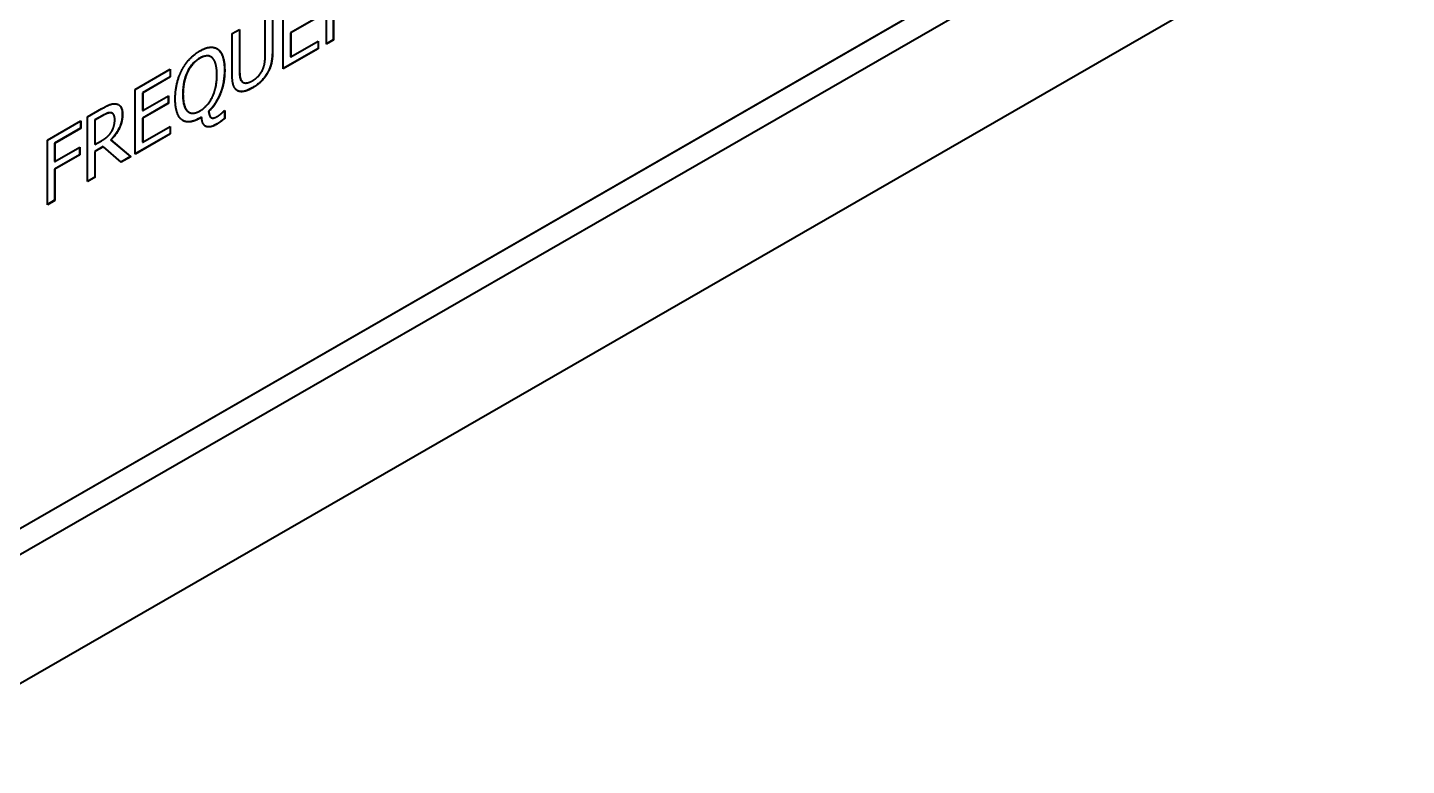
# Model space of a CAD drawing. Header units: inches. Extents: x 6934 to 18973, y 4254 to 7629.
# Drawn here: x 11239.04 to 11273.9, y 6535.79 to 6554.44 of the extents above; entities that cross this region are included whole.
import ezdxf

# ---------------------------------------------------------------- set-up
doc = ezdxf.new("R2010")
doc.units = ezdxf.units.IN
doc.header["$MEASUREMENT"] = 0
doc.layers.add('POWER SUPPLY CASE OUTLINE$0$가시적인 것(ISO)', color=3, linetype='Continuous', lineweight=40, true_color=0x00ff00)
doc.layers.add('POWER SUPPLY CASE OUTLINE$0$가시적인 좁은 것(ISO)', color=3, linetype='Continuous', lineweight=35, true_color=0x00ff00)

msp = doc.modelspace()

# ---------------------------------------------------------------- linework, layer by layer
at = {"layer": 'POWER SUPPLY CASE OUTLINE$0$가시적인 것(ISO)'}
for p, q in [((11195.23, 6516.665), (11267.728, 6558.413)), ((11267.734, 6558.41), (11195.231, 6516.659)), ((11273.904, 6558.045), (11189.051, 6509.182)), ((11194.713, 6515.706), (11268.252, 6558.055)), ((11246.595, 6554.027), (11246.595, 6555.662)), ((11246.765, 6555.541), (11246.765, 6554.131)), ((11246.77, 6555.538), (11246.77, 6554.128)), ((11245.047, 6553.745), (11245.047, 6554.77)), ((11245.229, 6554.875), (11245.229, 6553.861)), ((11245.235, 6554.878), (11245.235, 6553.858)), ((11245.504, 6553.398), (11245.504, 6555.034)), ((11244.211, 6554.289), (11244.399, 6554.397)), ((11244.394, 6554.394), (11244.394, 6553.38)), ((11244.399, 6554.397), (11244.399, 6553.377)), ((11246.336, 6554.684), (11245.686, 6554.31)), ((11246.342, 6554.681), (11245.692, 6554.307)), ((11244.211, 6553.269), (11244.211, 6554.289)), ((11245.686, 6554.31), (11245.686, 6553.703)), ((11245.686, 6554.31), (11245.692, 6554.307)), ((11245.692, 6554.307), (11245.692, 6553.7)), ((11245.692, 6553.7), (11246.389, 6554.101)), ((11246.383, 6554.098), (11246.383, 6553.911)), ((11246.389, 6554.101), (11246.389, 6553.908)), ((11246.765, 6554.131), (11246.595, 6554.033)), ((11246.77, 6554.128), (11246.595, 6554.027)), ((11246.765, 6554.131), (11246.77, 6554.128)), ((11243.67, 6553.707), (11243.676, 6553.703)), ((11246.383, 6553.911), (11245.504, 6553.405)), ((11246.389, 6553.908), (11245.504, 6553.398)), ((11245.686, 6553.703), (11245.692, 6553.7)), ((11246.383, 6553.911), (11246.389, 6553.908)), ((11241.761, 6552.878), (11242.646, 6553.388)), ((11242.64, 6553.384), (11242.64, 6553.197)), ((11242.646, 6553.388), (11242.646, 6553.194)), ((11242.64, 6553.197), (11241.943, 6552.796)), ((11242.646, 6553.194), (11241.949, 6552.793)), ((11242.64, 6553.197), (11242.646, 6553.194)), ((11244.484, 6553.06), (11244.49, 6553.057)), ((11241.761, 6551.243), (11241.761, 6552.878)), ((11241.943, 6552.796), (11241.943, 6552.348)), ((11241.943, 6552.796), (11241.949, 6552.793)), ((11241.949, 6552.793), (11241.949, 6552.345)), ((11241.949, 6552.345), (11242.599, 6552.719)), ((11242.593, 6552.716), (11242.593, 6552.529)), ((11242.599, 6552.719), (11242.599, 6552.526)), ((11244.343, 6552.85), (11244.346, 6552.848)), ((11240.554, 6552.183), (11240.919, 6552.393)), ((11241.178, 6552.277), (11241.184, 6552.273)), ((11242.593, 6552.529), (11241.943, 6552.155)), ((11241.943, 6552.348), (11241.949, 6552.345)), ((11242.599, 6552.526), (11241.949, 6552.152)), ((11242.593, 6552.529), (11242.599, 6552.526)), ((11243.113, 6552.306), (11243.119, 6552.303)), ((11243.615, 6552.329), (11243.621, 6552.326)), ((11244.001, 6552.331), (11244.027, 6552.345)), ((11244.021, 6552.342), (11244.021, 6552.151)), ((11244.027, 6552.345), (11244.027, 6552.148)), ((11239.54, 6551.599), (11240.386, 6552.086)), ((11240.38, 6552.083), (11240.38, 6551.896)), ((11240.386, 6552.086), (11240.386, 6551.893)), ((11240.554, 6550.548), (11240.554, 6552.183)), ((11240.923, 6552.214), (11240.736, 6552.107)), ((11240.736, 6552.107), (11240.736, 6551.492)), ((11240.736, 6552.107), (11240.742, 6552.103)), ((11240.929, 6552.211), (11240.742, 6552.103)), ((11240.742, 6552.103), (11240.742, 6551.488)), ((11241.943, 6552.155), (11241.943, 6551.548)), ((11241.943, 6552.155), (11241.949, 6552.152)), ((11241.949, 6552.152), (11241.949, 6551.545)), ((11241.949, 6551.545), (11242.646, 6551.946)), ((11242.64, 6551.943), (11242.64, 6551.756)), ((11242.646, 6551.946), (11242.646, 6551.753)), ((11243.434, 6552.179), (11243.391, 6552.154)), ((11243.44, 6552.175), (11243.396, 6552.15)), ((11243.434, 6552.179), (11243.44, 6552.175)), ((11243.677, 6552.169), (11243.682, 6552.165)), ((11244.021, 6552.151), (11244.027, 6552.148)), ((11239.54, 6549.964), (11239.54, 6551.599)), ((11240.38, 6551.896), (11239.722, 6551.517)), ((11240.386, 6551.893), (11239.728, 6551.514)), ((11240.38, 6551.896), (11240.386, 6551.893)), ((11240.742, 6551.488), (11240.907, 6551.583)), ((11241.14, 6551.603), (11241.643, 6551.182)), ((11241.14, 6551.603), (11241.146, 6551.6)), ((11241.146, 6551.6), (11241.649, 6551.178)), ((11242.64, 6551.756), (11241.761, 6551.25)), ((11242.646, 6551.753), (11241.761, 6551.243)), ((11242.64, 6551.756), (11242.646, 6551.753)), ((11239.722, 6551.517), (11239.728, 6551.514)), ((11239.722, 6551.517), (11239.722, 6551.056)), ((11240.353, 6551.226), (11239.722, 6550.863)), ((11239.728, 6551.514), (11239.728, 6551.053)), ((11239.728, 6551.053), (11240.358, 6551.416)), ((11240.358, 6551.222), (11239.728, 6550.859)), ((11240.353, 6551.413), (11240.353, 6551.226)), ((11240.353, 6551.226), (11240.358, 6551.222)), ((11240.358, 6551.416), (11240.358, 6551.222)), ((11240.736, 6551.492), (11240.742, 6551.488)), ((11240.952, 6551.434), (11240.736, 6551.31)), ((11240.736, 6551.31), (11240.736, 6550.66)), ((11240.736, 6551.31), (11240.742, 6551.307)), ((11240.958, 6551.431), (11240.742, 6551.307)), ((11240.742, 6551.307), (11240.742, 6550.656)), ((11240.952, 6551.434), (11240.958, 6551.431)), ((11241.405, 6551.038), (11240.958, 6551.431)), ((11241.943, 6551.548), (11241.949, 6551.545)), ((11239.722, 6551.056), (11239.728, 6551.053)), ((11239.722, 6550.863), (11239.728, 6550.859)), ((11239.722, 6550.863), (11239.722, 6550.076)), ((11239.728, 6550.859), (11239.728, 6550.072)), ((11241.643, 6551.182), (11241.4, 6551.042)), ((11241.649, 6551.178), (11241.405, 6551.038)), ((11241.643, 6551.182), (11241.649, 6551.178)), ((11240.736, 6550.66), (11240.554, 6550.555)), ((11240.742, 6550.656), (11240.554, 6550.548)), ((11240.736, 6550.66), (11240.742, 6550.656)), ((11239.722, 6550.076), (11239.54, 6549.971)), ((11239.728, 6550.072), (11239.54, 6549.964)), ((11239.722, 6550.076), (11239.728, 6550.072))]:
    msp.add_line(p, q, dxfattribs=at)
for points, degree in [([(11242.941, 6553.37), (11243.024, 6553.527), (11243.254, 6553.772), (11243.396, 6553.854)], 2), ([(11243.398, 6553.667), (11243.296, 6553.608), (11243.142, 6553.438), (11243.084, 6553.316)], 2), ([(11243.396, 6553.854), (11243.541, 6553.937), (11243.772, 6553.954), (11243.853, 6553.894)], 2), ([(11243.71, 6553.677), (11243.654, 6553.73), (11243.496, 6553.724), (11243.398, 6553.667)], 2), ([(11243.826, 6553.248), (11243.826, 6553.411), (11243.765, 6553.627), (11243.71, 6553.677)], 2), ([(11243.824, 6553.913), (11243.832, 6553.908), (11243.84, 6553.903), (11243.847, 6553.898)], 3), ([(11243.853, 6553.894), (11243.933, 6553.833), (11244.022, 6553.565), (11244.022, 6553.361)], 2), ([(11244.986, 6553.385), (11245.021, 6553.468), (11245.047, 6553.635), (11245.047, 6553.745)], 2), ([(11245.235, 6553.858), (11245.235, 6553.687), (11245.175, 6553.409), (11245.099, 6553.282)], 2), ([(11242.772, 6552.641), (11242.772, 6552.848), (11242.86, 6553.212), (11242.941, 6553.37)], 2), ([(11243.084, 6553.316), (11243.027, 6553.201), (11242.968, 6552.913), (11242.968, 6552.754)], 2), ([(11244.022, 6553.361), (11244.022, 6553.043), (11243.808, 6552.507), (11243.621, 6552.326)], 2), ([(11244.399, 6553.377), (11244.399, 6553.263), (11244.424, 6553.124), (11244.46, 6553.082)], 2), ([(11244.722, 6553.099), (11244.811, 6553.15), (11244.948, 6553.297), (11244.986, 6553.385)], 2), ([(11243.398, 6552.337), (11243.594, 6552.449), (11243.826, 6552.927), (11243.826, 6553.248)], 2), ([(11244.346, 6552.848), (11244.272, 6552.89), (11244.211, 6553.094), (11244.211, 6553.269)], 2), ([(11244.454, 6553.085), (11244.463, 6553.075), (11244.473, 6553.066), (11244.484, 6553.06)], 3), ([(11244.46, 6553.082), (11244.498, 6553.038), (11244.628, 6553.045), (11244.722, 6553.099)], 2), ([(11245.099, 6553.282), (11245.032, 6553.166), (11244.853, 6552.989), (11244.722, 6552.914)], 2), ([(11242.94, 6552.11), (11242.859, 6552.172), (11242.772, 6552.44), (11242.772, 6552.641)], 2), ([(11242.968, 6552.754), (11242.968, 6552.432), (11243.202, 6552.224), (11243.398, 6552.337)], 2), ([(11244.722, 6552.914), (11244.597, 6552.842), (11244.412, 6552.811), (11244.346, 6552.848)], 2), ([(11240.919, 6552.393), (11241.04, 6552.463), (11241.204, 6552.527), (11241.279, 6552.514)], 2), ([(11241.154, 6552.285), (11241.113, 6552.292), (11241.007, 6552.256), (11240.929, 6552.211)], 2), ([(11241.178, 6552.277), (11241.169, 6552.282), (11241.159, 6552.286), (11241.148, 6552.288)], 3), ([(11241.243, 6552.119), (11241.243, 6552.19), (11241.199, 6552.275), (11241.154, 6552.285)], 2), ([(11241.279, 6552.514), (11241.353, 6552.501), (11241.439, 6552.377), (11241.439, 6552.249)], 2), ([(11243.621, 6552.326), (11243.626, 6552.268), (11243.653, 6552.186), (11243.675, 6552.17)], 2), ([(11243.838, 6552.198), (11243.875, 6552.219), (11243.979, 6552.307), (11244.001, 6552.331)], 2), ([(11241.439, 6552.249), (11241.439, 6552.07), (11241.281, 6551.736), (11241.146, 6551.6)], 2), ([(11241.163, 6551.815), (11241.204, 6551.884), (11241.243, 6552.034), (11241.243, 6552.119)], 2), ([(11243.396, 6552.15), (11243.253, 6552.068), (11243.023, 6552.048), (11242.94, 6552.11)], 2), ([(11243.807, 6551.99), (11243.647, 6551.899), (11243.449, 6551.99), (11243.44, 6552.175)], 2), ([(11243.669, 6552.174), (11243.672, 6552.172), (11243.674, 6552.17), (11243.677, 6552.169)], 3), ([(11243.675, 6552.17), (11243.701, 6552.151), (11243.773, 6552.161), (11243.838, 6552.198)], 2), ([(11244.027, 6552.148), (11243.975, 6552.103), (11243.863, 6552.023), (11243.807, 6551.99)], 2), ([(11240.907, 6551.583), (11240.989, 6551.63), (11241.118, 6551.738), (11241.163, 6551.815)], 2)]:
    msp.add_open_spline(points, degree=degree, dxfattribs=at)
for points, knots in [([(11243.392, 6553.67), (11243.355, 6553.649), (11243.317, 6553.623), (11243.239, 6553.556), (11243.208, 6553.522), (11243.144, 6553.442), (11243.108, 6553.383), (11243.078, 6553.32)], [-0.05013354, -0.05013354, -0.05013354, -0.05013354, -0.03915095, -0.03915095, -0.02635267, -0.02635267, 0, 0, 0, 0]), ([(11243.67, 6553.707), (11243.66, 6553.713), (11243.649, 6553.718), (11243.612, 6553.729), (11243.585, 6553.732), (11243.503, 6553.724), (11243.448, 6553.703), (11243.392, 6553.67)], [-0.05452309, -0.05452309, -0.05452309, -0.05452309, -0.04668159, -0.04668159, -0.0298476, -0.0298476, 0, 0, 0, 0]), ([(11243.847, 6553.898), (11243.908, 6553.851), (11243.947, 6553.778), (11244.004, 6553.605), (11244.016, 6553.487), (11244.016, 6553.365)], [-0.09950616, -0.09950616, -0.09950616, -0.09950616, -0.05615759, -0.05615759, 0, 0, 0, 0]), ([(11245.229, 6553.861), (11245.229, 6553.796), (11245.226, 6553.727), (11245.205, 6553.564), (11245.188, 6553.504), (11245.159, 6553.412), (11245.131, 6553.347), (11245.094, 6553.285)], [-0.04603098, -0.04603098, -0.04603098, -0.04603098, -0.03795406, -0.03795406, -0.02712384, -0.02712384, 0, 0, 0, 0]), ([(11243.078, 6553.32), (11243.037, 6553.234), (11243.01, 6553.145), (11242.978, 6552.992), (11242.962, 6552.891), (11242.962, 6552.757)], [-0.13794, -0.13794, -0.13794, -0.13794, -0.0612408, -0.0612408, 0, 0, 0, 0]), ([(11244.016, 6553.365), (11244.016, 6553.275), (11244.01, 6553.179), (11243.979, 6552.996), (11243.957, 6552.909), (11243.899, 6552.749), (11243.858, 6552.652), (11243.742, 6552.468), (11243.682, 6552.394), (11243.615, 6552.329)], [-0.1987013, -0.1987013, -0.1987013, -0.1987013, -0.1363702, -0.1363702, -0.0816912, -0.0816912, -0.0373803, -0.0373803, 0, 0, 0, 0]), ([(11244.394, 6553.38), (11244.394, 6553.273), (11244.402, 6553.219), (11244.416, 6553.149), (11244.431, 6553.113), (11244.454, 6553.085)], [-0.03660059, -0.03660059, -0.03660059, -0.03660059, -0.02245525, -0.02245525, 0, 0, 0, 0]), ([(11245.094, 6553.285), (11245.071, 6553.247), (11245.047, 6553.211), (11244.988, 6553.133), (11244.958, 6553.102), (11244.868, 6553.013), (11244.789, 6552.959), (11244.717, 6552.917)], [-0.06002364, -0.06002364, -0.06002364, -0.06002364, -0.05048049, -0.05048049, -0.03855798, -0.03855798, 0, 0, 0, 0]), ([(11242.962, 6552.757), (11242.962, 6552.687), (11242.966, 6552.618), (11242.986, 6552.501), (11243, 6552.451), (11243.052, 6552.349), (11243.087, 6552.321), (11243.113, 6552.306)], [-0.10357312, -0.10357312, -0.10357312, -0.10357312, -0.08765024, -0.08765024, -0.07402852, -0.07402852, -0.05487698, -0.05487698, -0.05487698, -0.05487698]), ([(11244.717, 6552.917), (11244.672, 6552.892), (11244.627, 6552.869), (11244.545, 6552.839), (11244.507, 6552.829), (11244.423, 6552.822), (11244.38, 6552.83), (11244.343, 6552.851)], [-0.07265851, -0.07265851, -0.07265851, -0.07265851, -0.04900249, -0.04900249, -0.02818557, -0.02818557, -0.00045948, -0.00045948, -0.00045948, -0.00045948]), ([(11241.148, 6552.288), (11241.12, 6552.293), (11241.088, 6552.288), (11241.031, 6552.269), (11240.991, 6552.253), (11240.923, 6552.214)], [-0.08567867, -0.08567867, -0.08567867, -0.08567867, -0.03584693, -0.03584693, 0, 0, 0, 0]), ([(11241.433, 6552.252), (11241.433, 6552.213), (11241.43, 6552.172), (11241.418, 6552.091), (11241.408, 6552.051), (11241.371, 6551.933), (11241.336, 6551.865), (11241.256, 6551.733), (11241.2, 6551.664), (11241.14, 6551.603)], [-0.08383767, -0.08383767, -0.08383767, -0.08383767, -0.07041272, -0.07041272, -0.05799448, -0.05799448, -0.03422864, -0.03422864, 0, 0, 0, 0]), ([(11241.336, 6552.495), (11241.342, 6552.491), (11241.348, 6552.487), (11241.376, 6552.464), (11241.395, 6552.441), (11241.427, 6552.366), (11241.433, 6552.31), (11241.433, 6552.252)], [-0.05042298, -0.05042298, -0.05042298, -0.05042298, -0.04588995, -0.04588995, -0.0266657, -0.0266657, 0, 0, 0, 0]), ([(11243.615, 6552.329), (11243.62, 6552.268), (11243.632, 6552.229), (11243.65, 6552.193), (11243.658, 6552.181), (11243.669, 6552.174)], [-0.02309822, -0.02309822, -0.02309822, -0.02309822, -0.00876856, -0.00876856, 0, 0, 0, 0]), ([(11243.391, 6552.154), (11243.339, 6552.124), (11243.288, 6552.1), (11243.19, 6552.068), (11243.145, 6552.06), (11243.051, 6552.06), (11243.005, 6552.071), (11242.965, 6552.093)], [-0.09081295, -0.09081295, -0.09081295, -0.09081295, -0.06362442, -0.06362442, -0.03821351, -0.03821351, -0.00798973, -0.00798973, -0.00798973, -0.00798973]), ([(11243.801, 6551.994), (11243.746, 6551.962), (11243.691, 6551.939), (11243.593, 6551.929), (11243.561, 6551.938), (11243.538, 6551.95), (11243.536, 6551.951), (11243.534, 6551.952)], [-0.08174987, -0.08174987, -0.08174987, -0.08174987, -0.06498363, -0.06498363, -0.04986956, -0.04986956, -0.04828347, -0.04828347, -0.04828347, -0.04828347]), ([(11244.021, 6552.151), (11243.98, 6552.116), (11243.942, 6552.087), (11243.876, 6552.04), (11243.839, 6552.015), (11243.801, 6551.994)], [-0.0354463, -0.0354463, -0.0354463, -0.0354463, -0.01992793, -0.01992793, 0, 0, 0, 0])]:
    msp.add_open_spline(points, degree=3, knots=knots, dxfattribs=at)
at = {"layer": 'POWER SUPPLY CASE OUTLINE$0$가시적인 좁은 것(ISO)'}
for p, q in [((11243.392, 6553.67), (11243.398, 6553.667)), ((11243.847, 6553.898), (11243.853, 6553.894)), ((11245.229, 6553.861), (11245.235, 6553.858)), ((11243.078, 6553.32), (11243.084, 6553.316)), ((11244.016, 6553.365), (11244.022, 6553.361)), ((11244.394, 6553.38), (11244.399, 6553.377)), ((11244.454, 6553.085), (11244.46, 6553.082)), ((11245.094, 6553.285), (11245.099, 6553.282)), ((11242.962, 6552.757), (11242.968, 6552.754)), ((11244.717, 6552.917), (11244.722, 6552.914)), ((11241.148, 6552.288), (11241.154, 6552.285)), ((11241.433, 6552.252), (11241.439, 6552.249)), ((11240.923, 6552.214), (11240.929, 6552.211)), ((11243.391, 6552.154), (11243.396, 6552.15)), ((11243.669, 6552.174), (11243.675, 6552.17)), ((11243.801, 6551.994), (11243.807, 6551.99))]:
    msp.add_line(p, q, dxfattribs=at)

doc.saveas('drawing.dxf')
